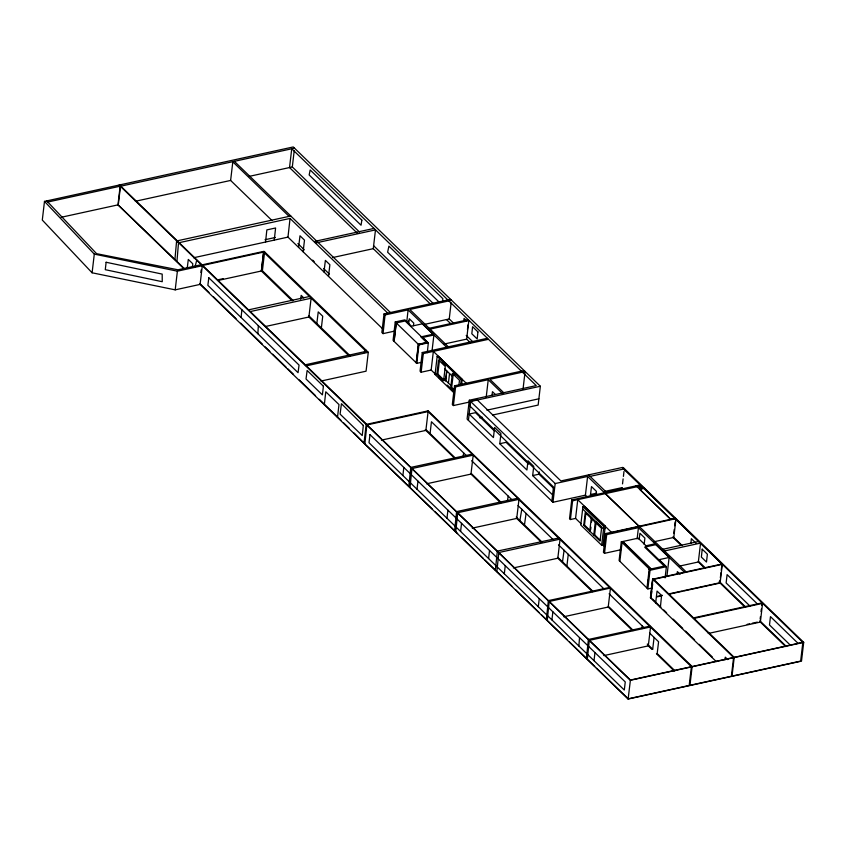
<?xml version="1.0" encoding="UTF-8"?>
<svg xmlns="http://www.w3.org/2000/svg" width="846" height="846" viewBox="0 0 846 846"><rect width="100%" height="100%" fill="white"/><g stroke="black" fill="none" stroke-linecap="round" stroke-linejoin="round"><path stroke-width="1.27" d="M257.861 333.747L258.347 325.699M578.875 646.027L579.531 637.63M690.949 543.259L691.341 538.659L695.951 543.121M442.617 301.239L442.849 298.649L388.917 246.112L387.627 252.214L439.434 302.403M241.089 317.504L241.882 309.773M660.366 607.439L661.583 595.468L657.056 591.079L655.661 602.881M427.293 352.655L428.319 342.831L422.746 337.438L433.903 335.005L432.02 351.005M265.528 242.03L266.86 229.89L275.595 227.986L274.263 240.116M394.553 331.114L383.048 333.631L385.078 314.934L384.031 313.919L450.379 299.399L451.383 300.372L409.792 309.467L448.443 346.913M406.725 322.358L408.089 309.9L385.078 314.934M390.397 312.502L290.77 216.005L176.603 240.973L178.506 242.823L176.941 261.403M382.773 328.935L287.978 237.113L290.041 218.427L178.506 242.823M582.651 509.038L582.915 506.659L584.343 506.342L605.25 526.233L603.071 544.919L601.643 545.236L580.768 525.017L582.651 509.038L603.558 528.94L601.643 545.236M582.915 506.659L603.822 526.55L603.558 528.94L604.985 528.623M324.325 404.758L325.773 391.783L338.992 404.578L337.48 417.501M408.227 323.109L408.512 320.623M453.964 323.532L449.247 318.963L451.098 302.847M416.169 362.765L418.326 344.29L426.617 342.471L420.864 336.898L433.089 334.223L422.334 323.828L411.473 326.207L404.906 319.841L395.241 321.956L393.073 340.399L416.771 363.346L421.583 362.3M492.499 415.058L538.141 405.075L540.351 386.252L293.245 146.95L44.489 201.39L42.3 220.066L92.098 272.793L175.196 289.85L200.576 284.298M92.098 272.793L94.297 254.117L44.489 201.39M183.942 268.785L117.964 204.869L120.153 186.205L119.085 185.073L630.333 680.29L803.7 642.368L801.5 661.128L628.123 699.05L199.529 283.822M176.603 240.973L174.921 259.447M175.196 289.85L177.396 271.175L202.268 265.729L201.221 264.713L177.988 269.8L96.592 253.673L46.794 200.957L47.873 202.014L120.153 186.205M192.486 266.374L192.793 263.783L188.298 259.426L187.199 268.457M200.862 272.497L201.158 269.969M200.079 284.404L202.342 265.507L201.75 264.935L264.015 251.315L368.285 352.296L366.064 371.193L320.983 381.06M271.883 220.415L230.62 180.441L232.809 161.84L234.501 161.47L290.781 215.973M248.523 309.869L309.35 296.512M250.279 311.571L311.106 298.215L308.896 317.007L348.404 355.299M292.187 300.838L261.382 270.995L263.614 252.087L366.085 351.344L305.237 364.816M261.382 270.995L263.603 252.108M262.101 267.685L261.805 270.202L293.213 300.626M359.391 231.931L292.314 166.948L294.218 150.683M294.514 148.177L120.47 186.257L118.271 205.018L184.174 268.415M289.078 216.375L232.809 161.84M303.122 251.78L304.486 240.127L299.992 235.78L298.585 247.392M306.442 365.98L305.258 364.647M321.364 327.899L322.728 316.245L318.233 311.888L316.827 323.5M328.512 276.378L329.877 264.724L325.382 260.378L323.976 271.989M373.974 228.431L314.871 241.353L316.372 242.823L375.487 229.89L373.276 248.671L430.244 303.851M364.457 352.581L364.763 350.064L365.758 349.842M366.191 424.332L364.002 443.198L432.306 509.049M384.031 313.919L381.853 332.467L383.048 333.631M387.754 313.105L290.041 218.427M396.245 322.95L394.077 341.372L396.235 322.918L405.128 321.004L427.431 342.556L418.495 344.512L416.327 362.923M413.472 325.689L413.779 323.098L409.284 318.752L408.66 323.912M402.876 475.537L403.828 467.426M416.771 363.346L418.939 344.882L395.241 321.956M487.275 338.305L422.249 352.528L420.06 371.193L421.128 372.229L431.164 370.03L434.918 373.678M421.128 372.229L423.317 353.565L422.249 352.528M417.015 489.231L417.966 481.131M431.164 370.03L433.353 351.376L466.294 383.28M366.181 424.428L428.182 410.849L425.876 430.403L381.409 440.132M453.551 392.438L435.045 374.503L437.171 356.378L438.133 356.166L462.202 379.473L461.599 384.655M444.975 369.131L443.611 380.816L436.864 374.292L438.556 359.962L445.292 366.487L444.975 369.131L452.081 376.015M430.054 433.564L431.449 421.752L466.199 455.412M444.573 380.605L437.837 374.08L439.518 359.751M446.762 371.161L445.641 380.689L446.762 371.161L444.732 369.194M448.422 383.09L449.543 373.562M454.249 391.138L450.707 387.701L452.388 373.372L459.484 380.245L458.87 385.459M454.334 390.069L451.669 387.489L453.35 373.16L455.127 374.873M523.04 389.054L525.091 371.595L524.055 370.59L454.514 385.808L452.324 404.515L453.403 405.562L469.72 401.998M453.403 405.562L455.603 386.855L454.514 385.808M460.626 384.867L461.239 379.685L437.171 356.378M470.334 342.683L466.654 339.119L468.821 320.634L467.954 319.799L429.134 328.29M446.974 518.249L447.925 510.149M357.594 233.475L289.533 167.55L291.743 148.727L536.258 385.586L469.297 400.232L467.087 419.056L552.988 502.26L585.421 495.164L587.23 496.919M468.409 420.335L470.619 401.512L540.351 386.252M460.594 531.436L461.546 523.336M471.994 454.186L410.775 467.404L408.819 486.281M500.726 502.915L470.979 474.088L473.2 455.148L472.015 454.006M486.196 397.176L488.248 379.717L455.603 386.855M552.586 494.878L532.663 475.579L533.741 466.347L528.01 460.795L526.921 470.016L499.775 443.716L500.959 433.575L494.614 427.431L493.43 437.572L469.149 414.054L475.484 412.668L494.159 430.762M488.586 558.561L489.538 550.46M504.311 573.789L505.263 565.688M454.619 530.664L456.597 511.619L517.847 498.22L427.431 410.934L428.087 411.568L366.836 424.967L364.89 443.738M541.26 542.17L516.726 518.418L518.979 499.32L517.847 498.22M554.172 488.893L538.997 474.194L539.272 471.888M538.299 606.719L539.251 598.619M551.846 501.149L553.506 487L469.593 405.72L470.133 401.163L476.985 399.672L560.887 480.951L622.741 467.394L624.285 468.896L590.085 476.383M552.988 502.26L555.177 483.552L469.297 400.232M558.55 538.035L497.342 551.106L495.375 570.13M592.401 591.714L557.821 558.223L560.063 539.135L558.593 537.707M551.92 619.907L552.872 611.806M621.006 549.72L604.509 553.326L603.431 552.279L605.63 533.562L675.552 518.228L670.656 519.275L639.745 489.337L640.359 484.895L571.737 499.944L569.527 518.693L570.405 519.539L575.566 518.408L581.17 523.843M570.405 519.539L572.605 500.79L571.737 499.944M566.894 566.111L568.279 554.299M575.566 518.408L577.765 499.7L611.732 532.61L639.354 526.561M585.421 495.164L587.621 476.457L555.177 483.552M583.74 525.271L585.231 512.549L601.538 528.348L600.047 541.059L583.74 525.271L584.48 525.102L590.508 530.939M584.48 525.102L585.823 513.659M590.413 495.661L591.47 486.577L596.398 491.346L595.944 495.238M589.768 531.108L591.259 518.387L591.999 518.228L587.695 514.061M590.656 529.67L590.952 527.132M591.555 522.045L591.851 519.497M594.622 534.799L596.113 522.088L595.267 522.268L593.776 534.989L594.622 534.799L599.994 540.012M604.509 553.326L606.709 534.609L605.63 533.562M594.019 660.684L594.971 652.583M622.593 467.764L623.259 467.574L803.7 642.368M609.564 587.441L548.356 600.618L546.379 619.536M622.529 483.88L623.111 478.889M623.407 476.393L623.999 471.391M609.585 587.219L610.452 588.055L608.221 607.037L632.47 630.534M646.915 546.601L638.191 538.141L621.292 541.842L619.092 560.538L646.979 588.065L649.168 569.4L665.178 565.858L645.583 546.939M619.864 561.289L622.074 542.487L649.601 569.316M621.292 541.842L622.064 542.593L623.47 542.18L650.997 568.967M639.745 489.358L644.641 488.29L636.118 485.847M640.782 489.559L641.078 487.063M641.226 485.816L572.605 500.79M637.123 538.902L638.434 527.671L606.709 534.609M639.037 526.254L587.621 476.457M639.491 526.688L675.996 518.64L673.797 537.422L653.937 541.768M639.174 539.505L639.914 533.255L644.895 538.088L644.166 544.338M628.123 699.05L630.418 680.047L366.477 424.385M641.998 628.631L642.304 626.008M647.994 582.989L648.427 579.256M648.871 575.534L649.305 571.801M651.632 588.097L647.856 588.922L650.045 570.267L649.168 569.4M650.986 569.009L623.47 542.18M716.298 661.614L650.426 597.805L652.626 579.045L653.26 578.907L734.222 657.342L732.023 676.102L800.644 661.086L802.854 642.326L622.593 467.722L722.294 564.345L720.094 583.063L669.26 594.178M721.247 570.278L721.987 563.996L652.795 579.172L650.595 597.889L651.473 598.069L651.06 597.667M650.902 598.196L652.795 579.172M651.494 593.913L651.79 591.417M652.382 586.415L652.668 583.909M649.601 626.23L588.372 639.481L586.415 658.325M649.622 626.082L650.532 626.971L648.311 645.879L603.854 655.597M662.82 549.287L698.659 541.44M647.402 644.99L651.938 649.39L652.689 649.22L654.085 637.408M664.702 551.106L662.841 549.107M665.083 577.881L666.405 566.683L659.15 559.661L669.133 557.472L666.944 576.137L664.448 576.676M674.971 670.804L657.183 653.577L658.579 641.765L649.601 633.072M673.786 533.234L674.23 529.48M674.664 525.736L675.108 521.982M677.054 574.233L677.36 571.61L680.078 574.233M704.866 568.311L698.341 561.987L700.562 543.09L664.723 550.926M518.936 499.658L691.394 666.711L689.183 685.472L628.208 698.807L596.62 668.213M428.182 410.849L692.144 666.542L689.945 685.302L731.388 676.24L733.588 657.479L652.626 579.045M744.713 606.899L719.787 582.757L720.073 580.261M720.369 577.765L720.951 572.774M724.959 659.785L725.276 657.152L727.803 659.616M760.152 619.082L760.438 616.597M761.03 611.616L761.315 609.12M761.76 605.387L762.056 602.891L693.424 617.908M762.056 602.891L762.563 603.388L760.374 622.074L708.271 633.474M300.69 299.22L301.165 295.349L303.851 297.961M492.002 395.547L492.467 391.677L495.164 394.278M467.447 329.538L468.039 324.864M562.505 561.86L564.092 550.238M463.1 456.808L463.65 452.948M524.467 525.017L526.075 513.416M463.735 320.676L464.073 318.36L466.632 320.856M507.367 501.139L508.213 496.116M519.888 520.576L521.792 509.271M194.866 267.431L196.727 260.282M61.166 217.285L117.964 204.869M135.371 201.274L230.62 180.441M248.851 176.454L292.314 166.948M265.01 239.735L275.31 237.483M193.628 257.755L287.978 237.113M202.342 265.507L264.608 251.865L262.387 270.773L218.31 280.417M218.014 279.783L223.164 278.651M332.584 257.575L373.276 248.671M265.813 326.429L308.885 317.007M423.941 324.504L449.247 318.963M430.001 329.126L468.821 320.634M306.464 365.81L368.285 352.296M418.939 344.882L428.319 342.831M444.108 344.047L466.654 339.119M423.317 353.565L488.343 339.341M435.045 374.503L436.007 374.292M436.864 374.292L437.837 374.08M461.239 379.685L462.202 379.473M450.707 387.701L451.669 387.489M525.091 371.595L489.887 379.294L503.814 392.787L502.122 393.157L488.248 379.717M486.894 410.173L538.881 398.804M363.97 443.167L354.114 433.036M479.819 417.839L482.357 417.279M499.775 443.716L506.109 442.331L528.581 464.094M473.2 455.148L411.949 468.547L410.003 487.433M426.511 483.817L470.979 474.088M532.663 475.579L538.997 474.194M518.979 499.32L457.728 512.718L455.751 531.753M590.381 494.561L596.642 493.186M604.15 491.547L622.085 487.624M472.269 528.137L516.726 518.418M603.822 526.55L605.25 526.233M560.063 539.135L498.823 552.533L496.845 571.558M513.363 567.941L557.821 558.223M646.069 545.776L655.068 543.798M649.612 569.168L651.008 568.861M650.045 570.267L666.405 566.683M679.137 566.186L698.341 561.987M610.452 588.055L549.223 601.453L547.246 620.372M653.101 579.478L722.294 564.345M563.753 616.766L608.972 606.868L633.4 630.534M650.426 597.805L651.156 597.762M657.374 596.409L662.355 595.32M668.573 593.955L682.257 590.963M683.938 590.593L719.787 582.757M656.549 596.959L661.635 595.848M650.532 626.971L589.292 640.369L587.336 659.214M693.942 618.405L762.563 603.388M747.145 624.359L749.693 623.798M752.231 623.238L757.318 622.127M657.183 653.577L656.433 653.736L674.22 670.963M630.418 680.047L691.394 666.711M692.144 666.542L733.588 657.479M734.222 657.342L802.854 642.326M94.297 254.117L177.396 271.175M636.118 485.858L670.656 519.275M756.631 603.209L727.105 574.614L726.132 582.957L750.116 606.191M797.99 643.277L770.463 616.618L769.49 624.961L790.365 645.191M373.562 245.657L433.089 303.312M466.22 335.407L472.819 341.805M682.31 545.67L673.342 536.988L672.686 537.136L680.596 544.792M698.394 561.247L705.014 567.655M719.195 581.403L745.686 607.058M759.877 620.805L786.357 646.46M621.673 487.719L623.502 489.496M759.856 621.577L785.659 646.566M446.477 319.577L451.066 324.029M588.53 474.881L606.561 492.361M605.376 493.652L686.138 571.875M638.434 527.671L684.456 572.245M669.133 557.472L655.925 544.634L644.673 547.129L664.258 566.101M408.089 309.9L446.688 347.294M442.046 362.194L445.419 365.461M596.113 522.088L601.495 527.291M443.864 378.67L450.96 385.543M443.611 378.722L445.641 380.689M447.111 385.057L451.743 389.541M438.683 377.327L442.447 380.975M447.153 385.533L453.742 391.91M297.866 243.563L304.349 249.845M323.648 268.542L329.348 274.062M312.66 260.145L314.173 261.604M602.68 544.676L604.552 546.484M646.979 588.065L647.856 588.922M652.414 598.989L660.938 607.238M663.782 609.987L666.616 612.747M673.247 619.166L682.711 628.335M685.556 631.084L690.283 635.663M691.235 636.583L694.555 639.809M699.24 644.345L712.353 657.046M471.645 460.7L512.38 500.155M518.027 505.622L552.967 539.462M558.529 544.856L604.34 589.239M609.088 593.829L644.155 627.795M308.758 315.695L350.413 356.039M455.444 458.151L425.972 429.609L425.221 429.768L454.841 458.469M471.254 473.464L500.631 501.921M516.24 517.043L542.096 542.096M557.874 557.366L593.078 591.47M647.317 644.018L652.689 649.22M119.582 184.967L366.678 424.322M199.984 283.727L208.973 292.43M213.636 296.957L236.055 318.667M240.719 323.183L262.292 344.079M265.136 346.839L269.874 351.428M272.719 354.178L285.98 367.027M287.873 368.867L293.562 374.376M299.251 379.886L315.537 395.664M319.302 399.301L340.949 420.272M343.772 423.011L349.419 428.478M435.098 511.745L457.644 533.583M461.408 537.231L483.108 558.254M485.001 560.084L511.798 586.045M515.542 589.662L538.902 612.293M541.704 615.01L566.831 639.354M569.633 642.061L594.77 666.415M702.201 549.17L701.376 557.102L706.484 562.04L707.383 554.193L702.201 549.17M477.927 331.918L477.186 338.971L471.814 333.768L472.597 326.704L477.927 331.918M363.325 425.432L362.247 435.574L340.092 414.117L341.446 403.701L363.325 425.432M106.12 262.26L105.285 269.684L162.242 281.707L162.189 274.093L106.12 262.26M323.415 386.241L322.4 394.881L306.03 379.019L307.13 370.463L323.415 386.241M369.966 434.633L369.015 442.733L624.306 690.029L625.257 681.929L369.966 434.633M208.814 277.784L207.862 285.324L298.056 372.684L299.05 365.081L208.814 277.784M361.845 220.172L361.052 225.226L309.16 174.963L310.186 169.961L361.845 220.172"/></g></svg>
